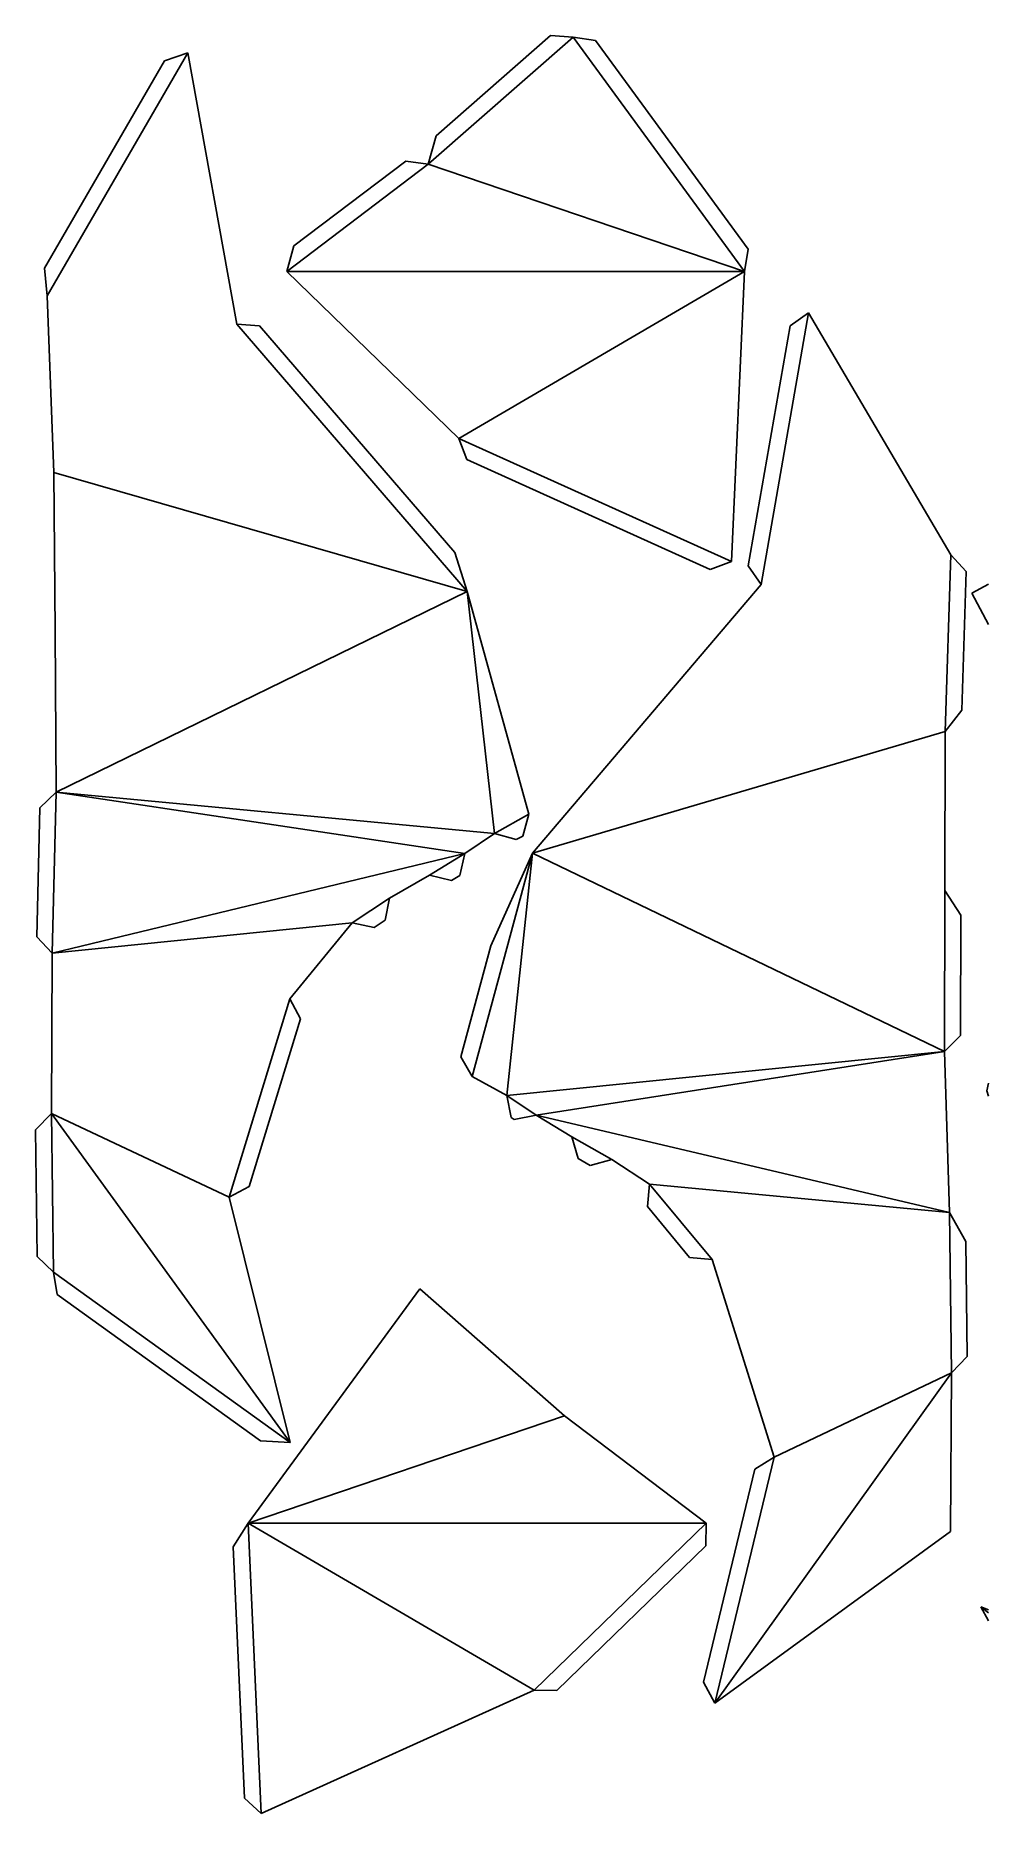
# Model space of a CAD drawing. Extents: x 906 to 1203, y 41 to 595.
import ezdxf

# ---------------------------------------------------------------- set-up
doc = ezdxf.new("R2010")
doc.units = 0

msp = doc.modelspace()

# ---------------------------------------------------------------- linework, layer by layer
at = {"layer": 'CutLine', "color": 8, "linetype": 'CONTINUOUS'}
for p, q in [((1030.915016, 563.89968), (1066.576776, 595.170442)), ((1066.576776, 595.170442), (1073.632676, 594.707551)), ((1073.632676, 594.707551), (1080.620225, 593.623965)), ((1080.620225, 593.623965), (1128.203405, 528.574387)), ((946.212997, 587.295532), (953.442887, 589.803206)), ((968.732905, 505.139984), (953.442887, 589.803206)), ((908.761487, 522.619478), (946.212997, 587.295532)), ((1028.426619, 555.067673), (1030.915016, 563.89968)), ((986.544488, 529.551864), (1021.420931, 556.02701)), ((1021.420931, 556.02701), (1028.426619, 555.067673)), ((984.32139, 521.586838), (986.544488, 529.551864)), ((1128.203405, 528.574387), (1127.119819, 521.586838)), ((909.553319, 514.00909), (908.761487, 522.619478)), ((984.32139, 521.586838), (1037.962129, 469.529092)), ((1123.040579, 431.083397), (1127.119819, 521.586838)), ((909.553319, 514.00909), (911.611532, 458.917297)), ((968.732905, 505.139984), (975.78463, 504.617324)), ((1141.32213, 504.62074), (1147.106592, 508.687679)), ((1191.454972, 433.161105), (1147.106592, 508.687679)), ((975.78463, 504.617324), (1036.727449, 433.917396)), ((1128.263317, 429.717757), (1141.32213, 504.62074)), ((1040.459553, 462.913741), (1037.962129, 469.529092)), ((1116.425228, 428.585974), (1040.459553, 462.913741)), ((911.611532, 458.917297), (912.066275, 409.37233)), ((1036.727449, 433.917396), (1040.575785, 421.794867)), ((1191.454972, 433.161105), (1196.29616, 428.007185)), ((1123.040579, 431.083397), (1116.425228, 428.585974)), ((1132.330257, 423.933295), (1128.263317, 429.717757)), ((1196.29616, 428.007185), (1194.9413, 384.704956)), ((1059.850027, 352.290241), (1040.575785, 421.794867)), ((1132.330257, 423.933295), (1060.994105, 340.154052)), ((1203.2, 424.029189), (1198.025911, 421.268167)), ((1198.025911, 421.268167), (1203.2, 411.463391)), ((912.066275, 409.37233), (912.427188, 359.172689)), ((1194.9413, 384.704956), (1189.730876, 378.057844)), ((1189.576584, 328.511031), (1189.730876, 378.057844)), ((907.304724, 354.298229), (912.427188, 359.172689)), ((906.306422, 314.057125), (907.304724, 354.298229)), ((1059.850027, 352.290241), (1057.919148, 345.48791)), ((1039.910225, 340.04032), (1049.086543, 346.286287)), ((1055.888874, 344.355408), (1049.086543, 346.286287)), ((1057.919148, 345.48791), (1055.888874, 344.355408)), ((1039.910225, 340.04032), (1038.260881, 333.1643)), ((1047.979843, 311.223109), (1060.994105, 340.154052)), ((1016.407251, 326.133318), (1028.818885, 333.240512)), ((1035.694906, 331.591168), (1028.818885, 333.240512)), ((1038.260881, 333.1643), (1035.694906, 331.591168)), ((1189.576584, 328.511031), (1194.567944, 320.83075)), ((1016.407251, 326.133318), (1015.003538, 319.20298)), ((985.318698, 294.671986), (1004.693834, 318.365707)), ((1011.624172, 316.961994), (1004.693834, 318.365707)), ((1015.003538, 319.20298), (1011.624172, 316.961994)), ((1194.567944, 320.83075), (1194.525714, 283.304494)), ((911.180882, 308.934661), (906.306422, 314.057125)), ((1038.622391, 276.666889), (1047.979843, 311.223109)), ((911.180882, 308.934661), (910.893157, 258.893035)), ((985.318698, 294.671986), (988.633794, 288.426176)), ((988.633794, 288.426176), (972.625289, 236.201416)), ((1194.525714, 283.304494), (1189.52009, 278.310124)), ((1191.071018, 228.080576), (1189.52009, 278.310124)), ((1042.141697, 270.533824), (1038.622391, 276.666889)), ((1042.141697, 270.533824), (1052.941391, 264.59525)), ((1202.715267, 266.03388), (1203.2, 268.378422)), ((1054.303434, 257.656602), (1052.941391, 264.59525)), ((1203.2, 264.345854), (1202.715267, 266.03388)), ((905.957312, 253.829693), (910.893157, 258.893035)), ((1055.216768, 257.043002), (1054.303434, 257.656602)), ((1062.155416, 258.405044), (1055.216768, 257.043002)), ((1062.155416, 258.405044), (1073.287787, 251.672619)), ((906.460347, 214.37803), (905.957312, 253.829693)), ((1075.18351, 244.860407), (1073.287787, 251.672619)), ((1078.930079, 242.745098), (1075.18351, 244.860407)), ((1085.742291, 244.640821), (1078.930079, 242.745098)), ((1085.742291, 244.640821), (1097.502596, 236.944383)), ((972.625289, 236.201416), (966.379479, 232.88632)), ((1096.839784, 229.904448), (1097.502596, 236.944383)), ((985.353044, 156.274535), (966.379479, 232.88632)), ((1109.98112, 214.031401), (1096.839784, 229.904448)), ((1191.071018, 228.080576), (1196.178401, 219.020859)), ((1196.178401, 219.020859), (1196.602776, 183.100334)), ((911.523689, 209.442185), (906.460347, 214.37803)), ((1117.021055, 213.368589), (1109.98112, 214.031401)), ((1117.021055, 213.368589), (1136.334596, 151.698908)), ((912.659183, 202.462883), (911.523689, 209.442185)), ((976.08029, 156.790653), (912.659183, 202.462883)), ((1025.792481, 204.241248), (972.305338, 131.120535)), ((1070.998538, 164.60137), (1025.792481, 204.241248)), ((1196.602776, 183.100334), (1191.662192, 178.041616)), ((1191.331544, 128.587851), (1191.662192, 178.041616)), ((1115.103767, 131.120535), (1070.998538, 164.60137)), ((985.353044, 156.274535), (976.08029, 156.790653)), ((1130.301496, 148.01086), (1136.334596, 151.698908)), ((1114.280716, 81.598562), (1130.301496, 148.01086)), ((967.631032, 123.781949), (972.305338, 131.120535)), ((1115.103767, 131.120535), (1114.997879, 124.05026)), ((1117.825958, 74.973474), (1191.331544, 128.587851)), ((971.164513, 45.386888), (967.631032, 123.781949)), ((1114.997879, 124.05026), (1068.533303, 78.956901)), ((1203.2, 104.123715), (1200.875679, 105.027383)), ((1200.875679, 105.027383), (1203.2, 100.674112)), ((976.384577, 40.617094), (1061.463028, 79.062789)), ((1068.533303, 78.956901), (1061.463028, 79.062789)), ((1117.825958, 74.973474), (1114.280716, 81.598562)), ((976.384577, 40.617094), (971.164513, 45.386888))]:
    msp.add_line(p, q, dxfattribs=at)
at = {"layer": 'MountainLine', "color": 5, "linetype": 'CONTINUOUS'}
for p, q in [((1073.632676, 594.707551), (1028.426619, 555.067673)), ((1028.426619, 555.067673), (984.32139, 521.586838)), ((1040.575785, 421.794867), (968.732905, 505.139984)), ((1147.106592, 508.687679), (1132.330257, 423.933295)), ((1037.962129, 469.529092), (1123.040579, 431.083397)), ((1040.575785, 421.794867), (912.427188, 359.172689)), ((1040.575785, 421.794867), (1049.086543, 346.286287)), ((912.427188, 359.172689), (1039.910225, 340.04032)), ((1049.086543, 346.286287), (1059.850027, 352.290241)), ((1028.818885, 333.240512), (1039.910225, 340.04032)), ((1052.941391, 264.59525), (1060.994105, 340.154052)), ((1189.52009, 278.310124), (1060.994105, 340.154052)), ((1004.693834, 318.365707), (1016.407251, 326.133318)), ((1004.693834, 318.365707), (911.180882, 308.934661)), ((966.379479, 232.88632), (985.318698, 294.671986)), ((1062.155416, 258.405044), (1189.52009, 278.310124)), ((1052.941391, 264.59525), (1062.155416, 258.405044)), ((966.379479, 232.88632), (910.893157, 258.893035)), ((1073.287787, 251.672619), (1085.742291, 244.640821)), ((1097.502596, 236.944383), (1117.021055, 213.368589)), ((1191.071018, 228.080576), (1097.502596, 236.944383)), ((1191.662192, 178.041616), (1136.334596, 151.698908)), ((1136.334596, 151.698908), (1117.825958, 74.973474)), ((1061.463028, 79.062789), (1115.103767, 131.120535))]:
    msp.add_line(p, q, dxfattribs=at)
at = {"layer": 'ValleyLine', "color": 1, "linetype": 'CONTINUOUS'}
for p, q in [((1127.119819, 521.586838), (1073.632676, 594.707551)), ((953.442887, 589.803206), (909.553319, 514.00909)), ((1028.426619, 555.067673), (1127.119819, 521.586838)), ((1127.119819, 521.586838), (984.32139, 521.586838)), ((1127.119819, 521.586838), (1037.962129, 469.529092)), ((911.611532, 458.917297), (1040.575785, 421.794867)), ((1189.730876, 378.057844), (1191.454972, 433.161105)), ((1060.994105, 340.154052), (1189.730876, 378.057844)), ((912.427188, 359.172689), (911.180882, 308.934661)), ((1049.086543, 346.286287), (912.427188, 359.172689)), ((1039.910225, 340.04032), (911.180882, 308.934661)), ((1060.994105, 340.154052), (1042.141697, 270.533824)), ((1189.52009, 278.310124), (1189.576584, 328.511031)), ((1189.52009, 278.310124), (1052.941391, 264.59525)), ((910.893157, 258.893035), (985.353044, 156.274535)), ((910.893157, 258.893035), (911.523689, 209.442185)), ((1191.071018, 228.080576), (1062.155416, 258.405044)), ((1191.662192, 178.041616), (1191.071018, 228.080576)), ((911.523689, 209.442185), (985.353044, 156.274535)), ((1117.825958, 74.973474), (1191.662192, 178.041616)), ((972.305338, 131.120535), (1070.998538, 164.60137)), ((1115.103767, 131.120535), (972.305338, 131.120535)), ((972.305338, 131.120535), (1061.463028, 79.062789)), ((972.305338, 131.120535), (976.384577, 40.617094)), ((1200.875679, 105.027383), (1203.2, 103.200021))]:
    msp.add_line(p, q, dxfattribs=at)

doc.saveas('drawing.dxf')
